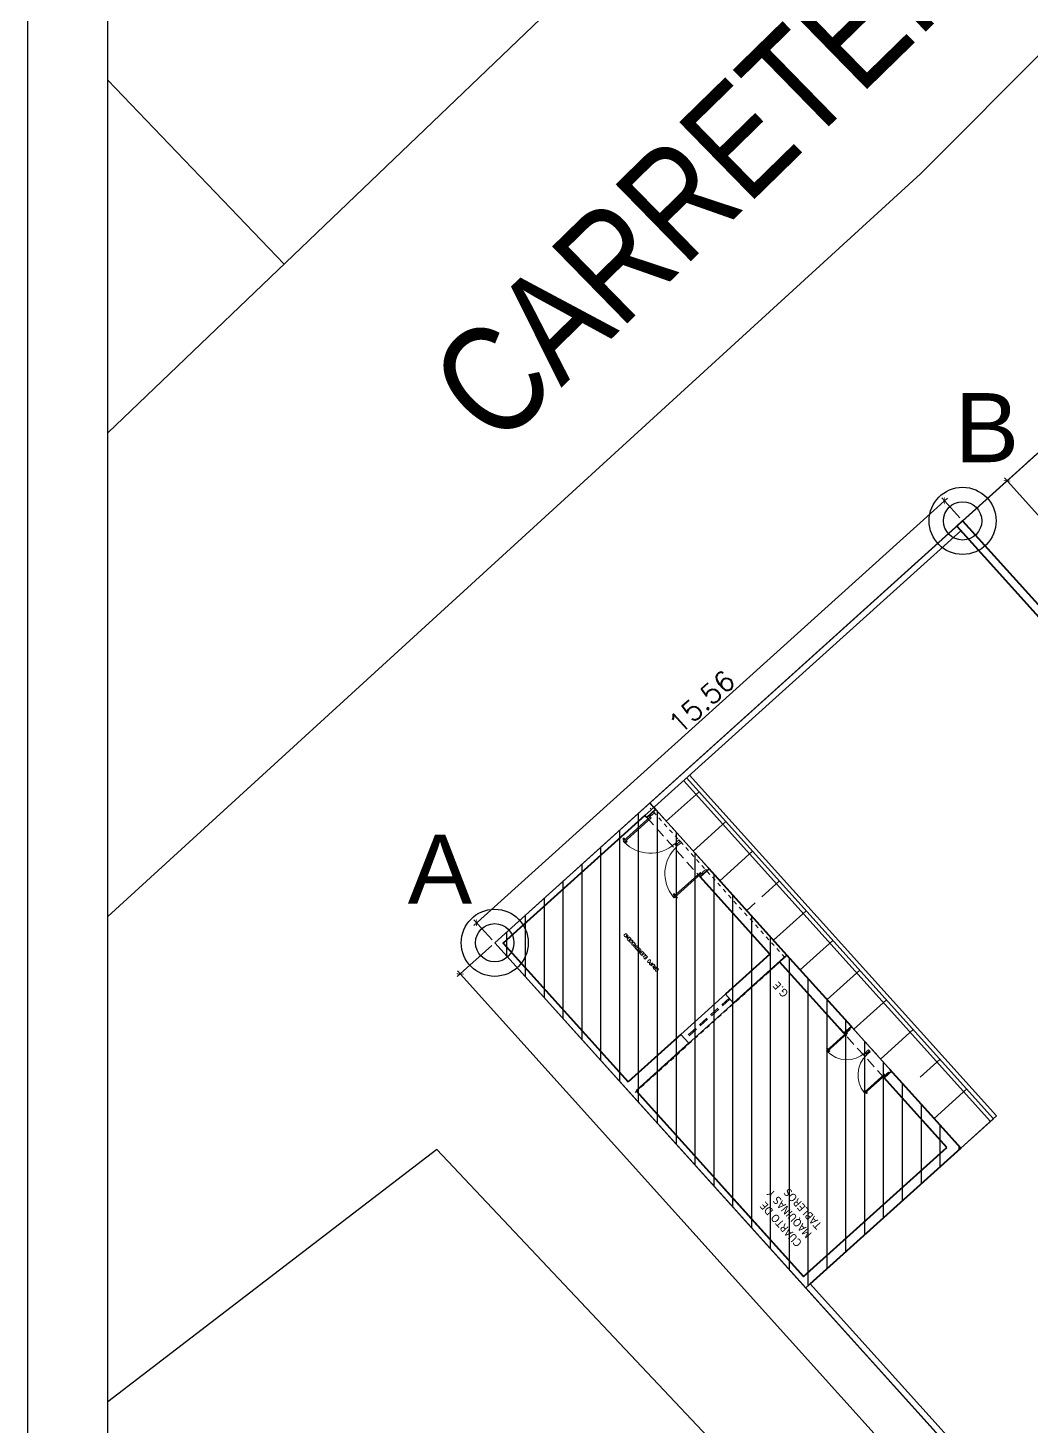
# Model space of a CAD drawing. Header units: metres. Extents: x -2639 to -2278, y 1912 to 2089.
# Drawn here: x -2547.02 to -2521.94, y 2019.66 to 2054.61 of the extents above; entities that cross this region are included whole.
import ezdxf

# ---------------------------------------------------------------- set-up
doc = ezdxf.new("R2010")
doc.units = ezdxf.units.M
for name, pattern in [('HIDDEN', [0.375, 0.25, -0.125]), ('Z-GAS HUANUCO CASCO_2DA ETAPA_$0$DASHED2', [0.375, 0.25, -0.125]), ('Z-GAS HUANUCO CASCO_2DA ETAPA_$0$HIDDEN', [0.375, 0.25, -0.125])]:
    doc.linetypes.add(name, pattern=pattern)
for name, color, linetype in [('0.1', 1, 'Continuous'), ('015', 40, 'Continuous'), ('04', 4, 'Continuous'), ('4', 5, 'Continuous')]:
    doc.layers.add(name, color=color, linetype=linetype)
for name, color, linetype, lineweight in [('0.2', 2, 'Continuous', 9), ('HATCH', 8, 'Continuous', 5), ('muro00', 252, 'Continuous', 0), ('muro02', 3, 'Continuous', 18), ('MUROS', 1, 'Continuous', 40), ('proyeccion', 5, 'HIDDEN', 13), ('VIAS', 8, 'HIDDEN', 9), ('Z-GAS HUANUCO CASCO_2DA ETAPA_$0$MUROS', 1, 'Continuous', 40), ('Z-GAS HUANUCO CASCO_2DA ETAPA_$0$MUROS BAJOS', 6, 'Continuous', 25), ('Z-GAS HUANUCO CASCO_2DA ETAPA_$0$PROYECCIONES', 4, 'Z-GAS HUANUCO CASCO_2DA ETAPA_$0$DASHED2', 5), ('Z-GAS HUANUCO CASCO_2DA ETAPA_$0$PUERTa', 9, 'Continuous', 9), ('Z-GAS HUANUCO CASCO_2DA ETAPA_$0$T-TITULOS', 4, 'Z-GAS HUANUCO CASCO_2DA ETAPA_$0$DASHED2', 5), ('Z-GAS HUANUCO CASCO_2DA ETAPA_$0$VENTANAS ALTAS', 9, 'Z-GAS HUANUCO CASCO_2DA ETAPA_$0$HIDDEN', 9), ('Z-GAS HUANUCO CASCO_2DA ETAPA_$0$VEREDA', 4, 'Continuous', 15)]:
    doc.layers.add(name, color=color, linetype=linetype, lineweight=lineweight)
doc.styles.add('ARIAL NARROW', font='ARIALN.TTF')
doc.styles.add('COTA50', font='romans.shx', dxfattribs={"height": 0.5})
doc.styles.add('LG', font='swiss.ttf')
doc.styles.add('ROMANS', font='romans.shx')
doc.styles.add('Z-GAS HUANUCO CASCO_2DA ETAPA_$0$TITULOS', font='tahoma.ttf', dxfattribs={"height": 0.3})
doc.dimstyles.new('1-100', dxfattribs={"dimscale": 0.1, "dimtxt": 0.5, "dimasz": 1.2, "dimexe": 1, "dimexo": 1, "dimgap": 0.8, "dimtad": 1, "dimzin": 4, "dimdsep": 46, "dimtxsty": 'COTA50', "dimblk": 'ARCHTICK', "dimcen": 2.5, "dimdle": 1, "dimclrd": 1, "dimclre": 1, "dimclrt": 256, "dimadec": 0, "dimazin": 0, "dimtfac": 1, "dimtix": 1, "dimtmove": 2, "dimatfit": 3, "dimfxl": 0, "dimtolj": 1, "dimtzin": 4, "dimarcsym": 0})

# ---------------------------------------------------------------- blocks, each defined once
blk = doc.blocks.new('_ARCHTICK')
at = {"color": 0, "linetype": 'ByBlock', "const_width": 0.15}
blk.add_lwpolyline([(-0.5, -0.5), (0.5, 0.5)], dxfattribs=at)
blk = doc.blocks.new('*D59')
at = {"color": 1, "lineweight": -2}
for p, q in [((-2535.42, 2031.678), (-2536.284, 2030.898)), ((-2468.575, 1955.944), (-2536.277, 2031.04)), ((-2467.852, 1956.731), (-2468.716, 1955.952))]:
    blk.add_line(p, q, dxfattribs=at)
at = {"layer": 'Defpoints', "color": 0}
for p in [(-2535.346, 2031.745), (-2536.21, 2030.965), (-2467.778, 1956.798)]:
    blk.add_point(p, dxfattribs=at)
at = {"color": 1, "lineweight": -2, "xscale": 0.1199999999999999, "yscale": 0.1199999999999999, "zscale": 0.1199999999999999}
for p, rotation in [((-2536.21, 2030.965), 132.0361737343098), ((-2468.642, 1956.019), 312.0361737343098)]:
    blk.add_blockref('_ARCHTICK', p, dxfattribs=dict(at, rotation=rotation))
at = {"insert": (-2502.181, 1993.713), "char_height": 0.5, "attachment_point": 5, "rotation": 312.0362, "style": 'COTA50'}
blk.add_mtext('\\A1;100.91', dxfattribs=at)
blk = doc.blocks.new('*D60')
at = {"color": 1, "lineweight": -2}
for p, q in [((-2535.872, 2032.179), (-2524.026, 2042.86)), ((-2523.715, 2042.365), (-2524.167, 2042.867)), ((-2535.412, 2031.819), (-2535.865, 2032.321))]:
    blk.add_line(p, q, dxfattribs=at)
at = {"layer": 'Defpoints', "color": 0}
for p in [(-2524.1, 2042.793), (-2523.648, 2042.291), (-2535.346, 2031.745)]:
    blk.add_point(p, dxfattribs=at)
at = {"color": 1, "lineweight": -2, "xscale": 0.1199999999999999, "yscale": 0.1199999999999999, "zscale": 0.1199999999999999}
for p, rotation in [((-2524.1, 2042.793), 42.03617373431179), ((-2535.798, 2032.246), 222.0361737343118)]:
    blk.add_blockref('_ARCHTICK', p, dxfattribs=dict(at, rotation=rotation))
at = {"insert": (-2530.17, 2037.765), "char_height": 0.5, "attachment_point": 5, "rotation": 42.0362, "style": 'COTA50'}
blk.add_mtext('\\A1;15.56', dxfattribs=at)
blk = doc.blocks.new('*D61')
at = {"color": 1, "lineweight": -2}
for p, q in [((-2523.573, 2042.358), (-2522.463, 2043.359)), ((-2522.604, 2043.366), (-2506.534, 2025.541)), ((-2507.637, 2024.681), (-2506.526, 2025.682))]:
    blk.add_line(p, q, dxfattribs=at)
at = {"layer": 'Defpoints', "color": 0}
for p in [(-2523.648, 2042.291), (-2506.601, 2025.615), (-2507.711, 2024.614)]:
    blk.add_point(p, dxfattribs=at)
at = {"color": 1, "lineweight": -2, "xscale": 0.1199999999999999, "yscale": 0.1199999999999999, "zscale": 0.1199999999999999}
for p, rotation in [((-2522.537, 2043.292), 132.0361737343107), ((-2506.601, 2025.615), 312.0361737343106)]:
    blk.add_blockref('_ARCHTICK', p, dxfattribs=dict(at, rotation=rotation))
at = {"insert": (-2514.324, 2034.674), "char_height": 0.5, "attachment_point": 5, "rotation": 312.0362, "style": 'COTA50'}
blk.add_mtext('\\A1;24.19', dxfattribs=at)
blk = doc.blocks.new('Z-GAS HUANUCO CASCO_2DA ETAPA_$0$COSTA GAS_ CASCO$0$P-100')
at = {"layer": 'Z-GAS HUANUCO CASCO_2DA ETAPA_$0$PUERTa', "color": 9}
for p, q in [((0.045, 0), (0, 0)), ((0, -0.15), (0, 0)), ((0.045, -0.105), (0.045, 0)), ((0.955, 0), (1, 0)), ((0.955, -0.105), (0.955, 0)), ((1, -0.15), (1, 0)), ((0.035, -0.15), (0, -0.15)), ((0.045, -0.105), (0.035, -0.105)), ((0.035, -0.15), (0.035, -0.105)), ((0.045, -0.15), (0.045, -1.06)), ((0.045, -0.15), (0.08, -0.15)), ((0.08, -1.06), (0.08, -0.15)), ((0.955, -0.105), (0.965, -0.105)), ((0.965, -0.15), (0.965, -0.105)), ((0.965, -0.15), (1, -0.15)), ((0.001, -1.028), (0.001, -0.988)), ((0.025, -0.993), (0.001, -0.988)), ((0.025, -1.023), (0.001, -1.028)), ((0.025, -1), (0.025, -0.993)), ((0.029, -1), (0.025, -1)), ((0.025, -1), (0.025, -1.017)), ((0.029, -1.017), (0.025, -1.017)), ((0.025, -1.017), (0.025, -1.023)), ((0.029, -1), (0.029, -0.997)), ((0.033, -0.997), (0.029, -0.997)), ((0.029, -1), (0.029, -1.017)), ((0.029, -1.017), (0.029, -1.019)), ((0.033, -1.019), (0.029, -1.019)), ((0.037, -0.994), (0.033, -0.994)), ((0.033, -0.997), (0.033, -0.994)), ((0.033, -0.997), (0.033, -1.019)), ((0.033, -1.019), (0.033, -1.023)), ((0.037, -1.023), (0.033, -1.023)), ((0.043, -0.982), (0.037, -0.994)), ((0.037, -0.994), (0.037, -1.023)), ((0.043, -1.035), (0.037, -1.023)), ((0.043, -0.982), (0.043, -1.035)), ((0.045, -0.982), (0.043, -0.982)), ((0.045, -1.035), (0.043, -1.035)), ((0.08, -0.982), (0.082, -0.982)), ((0.08, -1.008), (0.08, -1.008)), ((0.08, -1.008), (0.08, -1.008)), ((0.08, -1.035), (0.082, -1.035)), ((0.082, -0.982), (0.082, -1.035)), ((0.082, -0.982), (0.088, -0.994)), ((0.082, -1.035), (0.088, -1.023)), ((0.088, -0.994), (0.088, -1.023)), ((0.088, -0.994), (0.092, -0.994)), ((0.088, -1.023), (0.092, -1.023)), ((0.092, -0.997), (0.092, -0.994)), ((0.092, -0.997), (0.096, -0.997)), ((0.092, -0.997), (0.092, -1.019)), ((0.092, -1.019), (0.096, -1.019)), ((0.092, -1.019), (0.092, -1.023)), ((0.096, -1), (0.096, -0.997)), ((0.096, -1), (0.096, -1.017)), ((0.096, -1), (0.1, -1)), ((0.096, -1.017), (0.1, -1.017)), ((0.096, -1.017), (0.096, -1.019)), ((0.1, -0.993), (0.124, -0.988)), ((0.1, -1), (0.1, -0.993)), ((0.1, -1), (0.1, -1.017)), ((0.1, -1.017), (0.1, -1.023)), ((0.1, -1.023), (0.124, -1.028)), ((0.124, -1.028), (0.124, -0.988)), ((0.045, -1.06), (0.08, -1.06))]:
    blk.add_line(p, q, dxfattribs=at)
blk.add_arc((0.045, -0.15), 0.91, 272.2042, 0, dxfattribs=at)
blk = doc.blocks.new('CASCO ZETA GAS')
blk.add_line((2100.403, 1221.182), (2100.403, 1219.982))
at = {"linetype": 'HIDDEN', "ltscale": 0.2}
blk.add_line((2112.02, 1210.652), (2112.02, 1176.442), dxfattribs=at)
at = {"layer": '0.2'}
for p, q in [((2112.02, 1210.852), (2112.02, 1226.402)), ((2111.87, 1210.852), (2111.87, 1226.252))]:
    blk.add_line(p, q, dxfattribs=at)
at = {"layer": 'HATCH'}
for p, q in [((2100.403, 1221.182), (2100.403, 1220.082)), ((2101.403, 1221.182), (2101.403, 1220.082)), ((2103.403, 1221.182), (2103.403, 1220.082)), ((2104.403, 1221.182), (2104.403, 1220.082)), ((2105.403, 1221.182), (2105.403, 1220.082)), ((2106.403, 1221.182), (2106.403, 1220.082)), ((2107.403, 1221.182), (2107.403, 1220.082)), ((2108.403, 1221.182), (2108.403, 1220.899)), ((2109.403, 1221.182), (2109.403, 1220.082)), ((2110.403, 1221.182), (2110.403, 1220.082)), ((2111.403, 1221.182), (2111.403, 1220.082)), ((2102.403, 1220.752), (2102.403, 1220.082)), ((2108.403, 1220.674), (2108.403, 1220.082)), ((2100.403, 1220.182), (2111.87, 1220.182))]:
    blk.add_line(p, q, dxfattribs=at)
blk.add_lwpolyline([(2100.403, 1220.082), (2111.87, 1220.082)], dxfattribs=at)
at = {"layer": 'muro02'}
for p, q in [((2112.02, 1226.402), (2011.113, 1226.402)), ((2011.263, 1226.252), (2100.403, 1226.252))]:
    blk.add_line(p, q, dxfattribs=at)
at = {"layer": 'MUROS'}
for p, q in [((2112.02, 1210.852), (2088.02, 1210.852)), ((2112.02, 1210.652), (2088.22, 1210.652)), ((2112.02, 1210.652), (2112.02, 1210.852))]:
    blk.add_line(p, q, dxfattribs=at)
at = {"layer": 'proyeccion', "linetype": 'HIDDEN', "ltscale": 0.025}
blk.add_lwpolyline([(2106.89, 1226.302), (2106.89, 1221.262), (2111.92, 1221.262)], dxfattribs=at)
at = {"layer": 'VIAS'}
for p, q in [((2100.653, 1226.252), (2100.653, 1221.432)), ((2107.203, 1224.476), (2107.203, 1226.252)), ((2107.203, 1221.482), (2107.203, 1222.976)), ((2100.653, 1221.432), (2102.994, 1221.432)), ((2100.653, 1221.432), (2101.403, 1221.432)), ((2107.203, 1221.482), (2109.803, 1221.482)), ((2111.803, 1221.482), (2109.803, 1221.482)), ((2109.803, 1221.182), (2111.803, 1221.182))]:
    blk.add_line(p, q, dxfattribs=at)
for points in [[(2100.403, 1226.252), (2100.403, 1221.182), (2101.403, 1221.182)], [(2106.903, 1222.976), (2106.903, 1221.182), (2109.803, 1221.182)], [(2104.403, 1221.432), (2104.653, 1221.432)], [(2104.494, 1221.432), (2106.903, 1221.432)], [(2101.403, 1221.182), (2103.054, 1221.182)], [(2104.494, 1221.182), (2106.903, 1221.182)]]:
    blk.add_lwpolyline(points, dxfattribs=at)
at = {"layer": 'Z-GAS HUANUCO CASCO_2DA ETAPA_$0$MUROS'}
for p, q in [((2100.653, 1226.252), (2100.653, 1221.432)), ((2106.903, 1224.476), (2106.903, 1226.252)), ((2106.903, 1224.476), (2106.903, 1226.252)), ((2107.203, 1224.476), (2107.203, 1226.252)), ((2107.203, 1224.476), (2107.203, 1226.252)), ((2106.903, 1221.182), (2106.903, 1222.976)), ((2107.203, 1221.482), (2107.203, 1222.976)), ((2107.203, 1221.482), (2107.203, 1222.976)), ((2100.653, 1221.432), (2101.403, 1221.432)), ((2100.653, 1221.432), (2102.994, 1221.432)), ((2100.653, 1221.432), (2102.994, 1221.432)), ((2102.994, 1221.182), (2102.994, 1221.432)), ((2104.403, 1221.432), (2104.653, 1221.432)), ((2104.494, 1221.432), (2106.903, 1221.432)), ((2104.494, 1221.182), (2104.494, 1221.432)), ((2107.203, 1221.482), (2109.803, 1221.482)), ((2107.203, 1221.482), (2109.803, 1221.482)), ((2109.803, 1221.182), (2109.803, 1221.482)), ((2109.803, 1221.182), (2109.803, 1221.482)), ((2111.803, 1221.182), (2111.803, 1221.482)), ((2111.803, 1221.182), (2111.803, 1221.482)), ((2111.803, 1221.482), (2111.87, 1221.482)), ((2111.803, 1221.182), (2111.803, 1221.482)), ((2111.803, 1221.182), (2111.803, 1221.482)), ((2111.803, 1221.482), (2111.87, 1221.482)), ((2101.403, 1221.182), (2103.054, 1221.182)), ((2104.494, 1221.182), (2106.903, 1221.182)), ((2104.494, 1221.182), (2104.653, 1221.182)), ((2106.903, 1221.182), (2109.803, 1221.182)), ((2111.803, 1221.182), (2111.87, 1221.182))]:
    blk.add_line(p, q, dxfattribs=at)
for points in [[(2100.403, 1226.252), (2100.403, 1221.182), (2101.403, 1221.182)], [(2106.903, 1226.252), (2100.653, 1226.252)], [(2103.653, 1226.252), (2100.653, 1226.252)], [(2111.87, 1221.482), (2111.87, 1226.252), (2107.203, 1226.252)], [(2106.903, 1222.976), (2106.903, 1221.182), (2109.803, 1221.182)]]:
    blk.add_lwpolyline(points, dxfattribs=at)
at = {"layer": 'Z-GAS HUANUCO CASCO_2DA ETAPA_$0$MUROS BAJOS'}
blk.add_lwpolyline([(2107.203, 1224.476), (2107.203, 1222.976), (2106.903, 1222.976), (2106.903, 1224.476)], close=True, dxfattribs=at)
blk.add_lwpolyline([(2107.203, 1224.476), (2107.203, 1222.976), (2106.903, 1222.976), (2106.903, 1224.476)], close=True, dxfattribs=at)
at = {"layer": 'Z-GAS HUANUCO CASCO_2DA ETAPA_$0$PROYECCIONES', "linetype": 'Z-GAS HUANUCO CASCO_2DA ETAPA_$0$DASHED2'}
for p, q in [((2102.994, 1221.432), (2104.494, 1221.432)), ((2111.803, 1221.482), (2109.803, 1221.482)), ((2111.803, 1221.482), (2109.803, 1221.482)), ((2104.494, 1221.182), (2102.994, 1221.182)), ((2109.803, 1221.182), (2111.803, 1221.182)), ((2109.803, 1221.182), (2111.803, 1221.182))]:
    blk.add_line(p, q, dxfattribs=at)
at = {"layer": 'Z-GAS HUANUCO CASCO_2DA ETAPA_$0$VENTANAS ALTAS', "extrusion": (0, 0, -1)}
for p, q in [((2107.038, 1222.976), (2107.038, 1224.476)), ((2107.038, 1222.976), (2107.038, 1224.476)), ((2107.068, 1222.976), (2107.068, 1224.476)), ((2107.068, 1222.976), (2107.068, 1224.476))]:
    blk.add_line(p, q, dxfattribs=at)
at = {"layer": 'Z-GAS HUANUCO CASCO_2DA ETAPA_$0$VEREDA'}
blk.add_lwpolyline([(2100.403, 1219.982), (2111.87, 1219.982)], dxfattribs=at)
at = {"layer": 'Z-GAS HUANUCO CASCO_2DA ETAPA_$0$PROYECCIONES', "linetype": 'Z-GAS HUANUCO CASCO_2DA ETAPA_$0$DASHED2', "xscale": -1.000298938166452, "yscale": 1.000298938166819, "zscale": 1.000298938166571, "rotation": 180}
blk.add_blockref('Z-GAS HUANUCO CASCO_2DA ETAPA_$0$COSTA GAS_ CASCO$0$P-100', (2109.803, 1221.257), dxfattribs=at)
at = {"layer": 'Z-GAS HUANUCO CASCO_2DA ETAPA_$0$PUERTa', "linetype": 'ByBlock', "ltscale": 3}
for p, xscale, yscale, zscale, rotation in [((2111.804, 1221.257), 1.000298938166452, 1.000298938166452, 1.000298938166452, 180), ((2102.994, 1221.251), -0.7499425965659277, 0.7499425965659277, 0.7499425965659277, 180.0588785106324), ((2104.494, 1221.251), 0.7499425965656437, 0.7499425965656437, 0.7499425965656437, 179.9411214893502)]:
    blk.add_blockref('Z-GAS HUANUCO CASCO_2DA ETAPA_$0$COSTA GAS_ CASCO$0$P-100', p, dxfattribs=dict(at, xscale=xscale, yscale=yscale, zscale=zscale, rotation=rotation))
at = {"layer": 'muro00', "insert": (2109.388, 1223.843), "char_height": 0.08, "attachment_point": 5, "style": 'ROMANS'}
blk.add_mtext_dynamic_manual_height_columns('GRUPO ELERCTROGENO', width=1.1786, gutter_width=0.75, heights=[0], dxfattribs=at)
at = {"layer": 'Z-GAS HUANUCO CASCO_2DA ETAPA_$0$T-TITULOS', "char_height": 0.2, "width": 2.4398, "attachment_point": 1, "style": 'Z-GAS HUANUCO CASCO_2DA ETAPA_$0$TITULOS'}
for s, insert in [('CUARTO DE\\PMAQUINAS Y\\PTABLEROS', (2101.304, 1225.903)), ('G.E', (2106.164, 1221.976))]:
    blk.add_mtext(s, dxfattribs=dict(at, insert=insert))

msp = doc.modelspace()

# ---------------------------------------------------------------- hatches: boundary and pattern name
at = {"layer": '0.1'}
h = msp.add_hatch(dxfattribs=at)
h.set_pattern_fill('_USER', color=4, scale=0.471202, angle=90, style=0, pattern_type=0)
h.set_pattern_definition([(90, (4103.71326, 1781.8904), (-0.471201605, 3e-17), [])])
h.paths.add_polyline_path([(-2523.6895, 2026.6114), (-2527.5665, 2023.1161), (-2535.3455, 2031.7446), (-2531.5279, 2035.1863), (-2531.4685, 2035.2399)])

# ---------------------------------------------------------------- linework, layer by layer
for p, q in [((-2535.3455, 2031.7446), (-2498.2391, 2065.1978)), ((-2531.3681, 2035.1285), (-2531.4685, 2035.2399))]:
    msp.add_line(p, q)
at = {"color": 1}
msp.add_lwpolyline([(-2547.0156, 2089.1996), (-2277.5105, 2089.1996), (-2277.5105, 1911.9), (-2547.0156, 1911.9)], close=True, dxfattribs=at)
at = {"color": 5}
for points in [[(-2545.0156, 2087.1996), (-2357.4506, 2087.1996), (-2357.4506, 1944.8946), (-2545.0156, 1944.8946)], [(-2545.0156, 2087.1996), (-2279.5105, 2087.1996), (-2279.5105, 1913.9), (-2545.0156, 1913.9)]]:
    msp.add_lwpolyline(points, close=True, dxfattribs=at)
for points in [[(-2545.0156, 2032.3982), (-2524.6989, 2050.9656), (-2488.558, 2087.1996)], [(-2499.7951, 2087.1996), (-2501.2465, 2085.6531), (-2533.035, 2055.9673), (-2545.0156, 2044.4941)], [(-2467.7776, 1956.798), (-2430.6712, 1990.2512), (-2498.2391, 2065.1978), (-2535.3455, 2031.7446), (-2467.7776, 1956.798)], [(-2523.6895, 2026.6114), (-2527.5665, 2023.1161), (-2535.3455, 2031.7446), (-2531.5279, 2035.1863), (-2531.4685, 2035.2399), (-2523.6895, 2026.6114)]]:
    msp.add_lwpolyline(points)
at = {"color": 2}
for points in [[(-2545.0156, 2053.3084), (-2540.6125, 2048.7107)], [(-2536.7958, 2026.5748), (-2545.0156, 2020.2739)], [(-2536.7958, 2026.5748), (-2519.0774, 2007.7993), (-2501.0696, 1987.2414), (-2489.2156, 1973.6816), (-2485.8476, 1976.8413)]]:
    msp.add_lwpolyline(points, dxfattribs=at)
at = {"elevation": -2.1894}
msp.add_lwpolyline([(-2535.3455, 2031.7446), (-2523.6476, 2042.2908), (-2507.7112, 2024.614), (-2482.3026, 2047.521), (-2430.6712, 1990.2512), (-2467.7776, 1956.798), (-2535.3455, 2031.7446)], dxfattribs=at)
at = {"layer": '015'}
msp.add_line((-2523.6476, 2042.2908), (-2498.2391, 2065.1978), dxfattribs=at)
at = {"layer": '04'}
for centre, radius in [((-2523.6476, 2042.2908), 0.8388), ((-2523.6476, 2042.2908, -2.1894), 0.4787), ((-2535.3455, 2031.7446), 0.8388), ((-2535.3455, 2031.7446, -2.1894), 0.4787)]:
    msp.add_circle(centre, radius, dxfattribs=at)

# ---------------------------------------------------------------- block references
at = {"rotation": 132.0361737343117}
msp.add_blockref('CASCO ZETA GAS', (-210.2615, 1284.2983), dxfattribs=at)

# ---------------------------------------------------------------- texts
at = {"layer": '04', "style": 'LG'}
for s, p in [('B', (-2523.8449, 2043.7574, -2.1894)), ('A', (-2537.5204, 2032.7212, -2.1894))]:
    msp.add_text(s, height=1.728, dxfattribs=at).set_placement(p)
at = {"layer": '4', "color": 1, "linetype": 'Continuous', "style": 'ARIAL NARROW'}
msp.add_text('CARRETERA AL AEROPUERTO', height=2.689332, rotation=44.33092, dxfattribs=at).set_placement((-2535.2734, 2044.0602))

# ---------------------------------------------------------------- dimensions: what is measured, and where the dimension line sits
for p1, p2, distance, text, picture, middle in [((-2523.6476, 2042.2908), (-2507.7112, 2024.614), 1.4951, '24.19', '*D61', (-2514.3239, 2034.6744)), ((-2535.3455, 2031.7446), (-2523.6476, 2042.2908), 0.6756, '15.56', '*D60', (-2530.17, 2037.7646))]:
    dim = msp.add_aligned_dim(p1=p1, p2=p2, distance=distance, text=text, dimstyle='1-100')
    dim.commit()
    dim.dimension.update_dxf_attribs({"geometry": picture, "text_midpoint": middle})
dim = msp.add_aligned_dim(p1=(-2467.7776, 1956.798), p2=(-2535.3455, 2031.7446), distance=1.1638, dimstyle='1-100')
dim.commit()
dim.dimension.update_dxf_attribs({"geometry": '*D59', "text_midpoint": (-2502.1809, 1993.713)})

doc.saveas('drawing.dxf')
